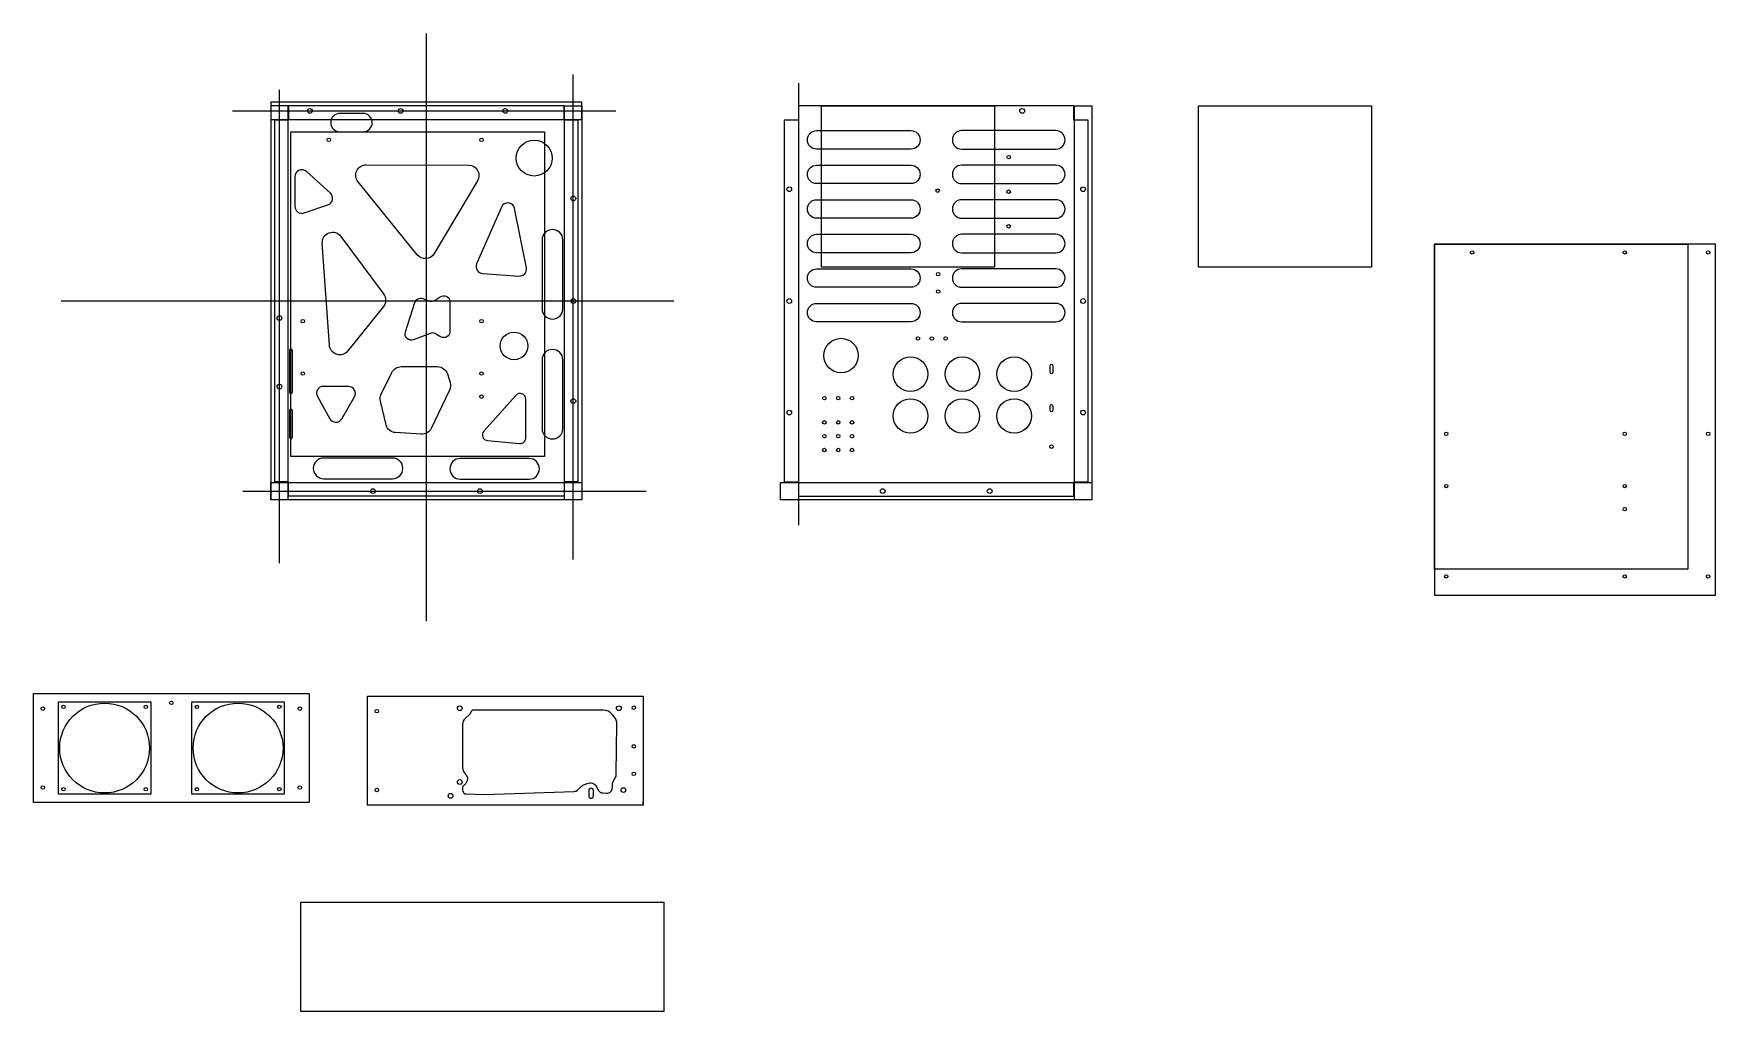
# Model space of a CAD drawing. Header units: millimetres. Extents: x 2640 to 4100, y 1120 to 1969.
import ezdxf

# ---------------------------------------------------------------- set-up
doc = ezdxf.new("R2010")
doc.units = ezdxf.units.MM
doc.layers.add('2层', color=10, linetype='Continuous')
doc.layers.add('标注线', color=130, linetype='Continuous')

msp = doc.modelspace()

# ---------------------------------------------------------------- linework, layer by layer
for p, q in [((2849.4, 1893.8), (2849.4, 1579.8)), ((3113, 1579.8), (3113, 1893.8)), ((3169.2, 1299.2), (3169.2, 1302.2))]:
    msp.add_line(p, q)
for points in [[(3113, 1893.8), (3100.7, 1893.8), (3100.7, 1906.1), (2861.7, 1906.1), (2861.7, 1893.8), (2849.4, 1893.8)], [(3113, 1579.8), (3100.7, 1579.8), (3100.7, 1567.5), (2861.7, 1567.5), (2861.7, 1579.8), (2849.4, 1579.8)]]:
    msp.add_lwpolyline(points)
for points in [[(2926.2, 1883.7, 1), (2926.2, 1899.7), (2906.2, 1899.7, 1), (2906.2, 1883.7)], [(3401.6, 1884.7, -1), (3401.6, 1868.7), (3319.8, 1868.7, -1), (3319.8, 1884.7)], [(3445.6, 1884.7, 1), (3445.6, 1868.7), (3527.4, 1868.7, 1), (3527.4, 1884.7)], [(2921.9, 1840.4, -0.632541), (2928.9, 1855), (3017.9, 1854.7, -0.580649), (3025.6, 1841.1), (2988, 1778, -0.521531), (2973.3, 1777)], [(3401.6, 1854.7, -1), (3401.6, 1838.7), (3319.8, 1838.7, -1), (3319.8, 1854.7)], [(3445.6, 1854.7, 1), (3445.6, 1838.7), (3527.4, 1838.7, 1), (3527.4, 1854.7)], [(2867.1, 1818.9, 0.513582), (2875.1, 1813.3), (2895.8, 1820.3, 0.573436), (2897.9, 1830.4), (2877.1, 1849.1, 0.649017), (2867.1, 1844.6)], [(3401.6, 1824.7, -1), (3401.6, 1808.7), (3319.8, 1808.7, -1), (3319.8, 1824.7)], [(3445.6, 1824.7, 1), (3445.6, 1808.7), (3527.4, 1808.7, 1), (3527.4, 1824.7)], [(3046.3, 1818.4), (3024.8, 1769, 0.518375), (3029.9, 1760.6), (3061.7, 1758.5, 0.494475), (3068, 1765.6), (3057.7, 1817.2, 0.734242)], [(2897, 1698.5), (2890.9, 1787, -0.74972), (2907.1, 1792.9), (2944.1, 1743, -0.340589), (2943.9, 1732), (2913.1, 1693.5, -0.682974)], [(3099.6, 1730.1), (3099.6, 1789.8, 1), (3081.6, 1789.8), (3081.6, 1730.1, 1)], [(3401.6, 1794.7, -1), (3401.6, 1778.7), (3319.8, 1778.7, -1), (3319.8, 1794.7)], [(3445.6, 1794.7, 1), (3445.6, 1778.7), (3527.4, 1778.7, 1), (3527.4, 1794.7)], [(3401.6, 1764.7, -1), (3401.6, 1748.7), (3319.8, 1748.7, -1), (3319.8, 1764.7)], [(3445.6, 1764.7, 1), (3445.6, 1748.7), (3527.4, 1748.7, 1), (3527.4, 1764.7)], [(2970.1, 1703.2, -0.629535), (2963, 1709.9), (2971.2, 1735.4, -0.421536), (2978.1, 1738.9), (2983.9, 1736.8, 0.234953), (2988.7, 1737.4), (2993.3, 1740.5, -0.598905), (3001.7, 1736), (3001.7, 1710.4, -0.576522), (2993.6, 1705.8), (2989, 1708.4, 0.225526), (2984.4, 1708.7)], [(3401.6, 1734.7, -1), (3401.6, 1718.7), (3319.8, 1718.7, -1), (3319.8, 1734.7)], [(3445.6, 1734.7, 1), (3445.6, 1718.7), (3527.4, 1718.7, 1), (3527.4, 1734.7)], [(2862.5, 1693.8), (2862.5, 1657.6, 1), (2864.9, 1657.6), (2864.9, 1693.8, 1)], [(3099.6, 1626), (3099.6, 1685.7, 1), (3081.6, 1685.7), (3081.6, 1626, 1)], [(2941.3, 1649.9, -0.175148), (2942, 1656), (2951.3, 1674.8, -0.285161), (2959.4, 1679.8), (2990.9, 1679.8, -0.326928), (2999.4, 1673.5), (3001.8, 1666, -0.190659), (3001.4, 1659.4), (2985.5, 1626.2, -0.305444), (2976.8, 1621.2), (2954.4, 1622.5, -0.33006), (2946.2, 1629.4)], [(3525.1, 1675.3), (3525.1, 1680.3, 1), (3522.1, 1680.3), (3522.1, 1675.3, 1)], [(2907.7, 1634.5), (2918.8, 1653.5, 0.576987), (2913.7, 1662.6), (2891.8, 1662.7, 0.575724), (2886.6, 1653.8), (2897.3, 1634.6, 0.579342)], [(3062, 1613.1, 0.440405), (3067.5, 1618.1), (3067.5, 1651.6, 0.688439), (3058.8, 1654.9), (3031, 1623.9, 0.617276), (3034.3, 1615.6)], [(2862.5, 1618.6, 1.030478), (2864.9, 1618.6), (2864.9, 1641.6, 1), (2862.5, 1641.6)], [(3525.1, 1642.3), (3525.1, 1645.3, 1), (3522.1, 1645.3), (3522.1, 1642.3, 1)], [(2951.8, 1600.5), (2892.1, 1600.5, 1), (2892.1, 1582.5), (2951.8, 1582.5, 1)], [(3070.3, 1600.1), (3010.6, 1600.1, 1), (3010.6, 1582.1), (3070.3, 1582.1, 1)], [(3109.5, 1311, 0.189839), (3112.7, 1312.4), (3115.6, 1315.3, -0.096463), (3117.1, 1316.4), (3120.7, 1317.9, -0.179813), (3125.3, 1318.1), (3125.8, 1317.9, -0.197854), (3128.5, 1315.6), (3129.9, 1312.9), (3130.3, 1312.2, 0.267987), (3134.3, 1309.7), (3137.6, 1309.5, 0.427544), (3142.6, 1314.3), (3142.6, 1317, -0.121857), (3143.1, 1319.2), (3145.1, 1322.9, 0.118897), (3146, 1326.4), (3146.5, 1369.5, 0.181999), (3144.2, 1375.7), (3143, 1377.2), (3142.1, 1378.2, 0.219585), (3134.9, 1381.6), (3022.3, 1381.6, 0.299942), (3019.7, 1379.8), (3019.3, 1379, -0.106364), (3018.2, 1377.4), (3015.1, 1374.6, 0.209751), (3012.6, 1369), (3012.6, 1331.8, 0.199545), (3014.8, 1326.4), (3014.9, 1326.3, -0.063441), (3015.3, 1325.7), (3016.5, 1323.8, -0.133886), (3016.8, 1322.3), (3016.8, 1322, -0.127153), (3016.3, 1319.7), (3015.3, 1318, -0.111968), (3013.9, 1316.4), (3013.7, 1316.3, 0.242575), (3012.5, 1313.9), (3012.5, 1312.1, 0.202957), (3013.4, 1310), (3013.8, 1309.6, 0.186888), (3015.7, 1308.8), (3031.4, 1308.4, 0.016349), (3031.6, 1308.4)], [(3126.2, 1307.2), (3126.2, 1311.7, 1), (3122.1, 1311.7), (3122.1, 1307.2, 1)]]:
    msp.add_lwpolyline(points, format="xyb", close=True)
for points in [[(3291.8, 1579.8), (3304.1, 1579.8), (3304.1, 1567.5), (3543.1, 1567.5), (3543.1, 1579.8), (3555.4, 1579.8), (3555.4, 1893.8), (3543.1, 1893.8), (3543.1, 1906.1), (3304.1, 1906.1), (3304.1, 1893.8), (3291.8, 1893.8)], [(3855.9, 1481.3), (4099.7, 1481.3), (4099.7, 1786.1), (3855.9, 1786.1)], [(4075.9, 1786.1), (4075.9, 1504.1), (3855.9, 1504.1), (3855.9, 1786.1)], [(2640.4, 1301.4), (2640.4, 1395.9), (2879.4, 1395.9), (2879.4, 1301.4)], [(2930.2, 1299.2), (2930.2, 1393.7), (3169.2, 1393.7), (3169.2, 1299.2)], [(2872.3, 1120.1), (2872.3, 1214.9), (3187.3, 1214.9), (3187.3, 1120.1)]]:
    msp.add_lwpolyline(points, close=True)
for centre, radius in [((2880.1, 1901.8), 2.05), ((2958.8, 1901.8), 2.05), ((3049.7, 1901.8), 2.05), ((3498.2, 1901.8), 2.05), ((2896.6, 1876.7), 1.5), ((3029, 1876.7), 1.5), ((3074.7, 1860.9), 15.6), ((3486.5, 1861.7), 1.52), ((3108.7, 1825.8), 2.05), ((3296.1, 1833.8), 2.05), ((3424.9, 1832.6), 1.52), ((3486.5, 1831.7), 1.52), ((3551.1, 1833.8), 2.05), ((3486.5, 1801.7), 1.52), ((3888.7, 1779), 1.5), ((4021.1, 1779), 1.5), ((4093.5, 1779), 1.5), ((3425.3, 1760.1), 1.52), ((3108.7, 1736.8), 2.05), ((3296.1, 1736.8), 2.05), ((3425.3, 1745.1), 1.52), ((3551.1, 1736.8), 2.05), ((2853.7, 1722), 2.05), ((2874, 1719.3), 1.5), ((3029, 1719.3), 1.5), ((3057.3, 1697.8), 12), ((3341, 1689.4), 15), ((3407.8, 1704.3), 1.52), ((3419.8, 1704.3), 1.52), ((3431.8, 1704.3), 1.52), ((3401.3, 1673.3), 15), ((3446.3, 1673.3), 15), ((3491.3, 1673.3), 15), ((2853.7, 1662.5), 2.05), ((2874, 1673.8), 1.5), ((3029, 1673.8), 1.5), ((3029, 1653.8), 1.5), ((3108.7, 1649.9), 2.05), ((3326.6, 1652.4), 1.52), ((3338.6, 1652.4), 1.52), ((3350.6, 1652.4), 1.52), ((3401.3, 1637), 15), ((3446.3, 1637), 15), ((3491.3, 1637), 15), ((3296.1, 1639.9), 2.05), ((3551.1, 1639.9), 2.05), ((3326.6, 1631.4), 1.52), ((3326.6, 1619.4), 1.52), ((3338.6, 1631.4), 1.52), ((3338.6, 1619.4), 1.52), ((3350.6, 1631.4), 1.52), ((3350.6, 1619.4), 1.52), ((3866.2, 1621.5), 1.5), ((4021.1, 1621.5), 1.5), ((4093.5, 1621.5), 1.5), ((3326.6, 1607.4), 1.52), ((3338.6, 1607.4), 1.52), ((3350.6, 1607.4), 1.52), ((3523.6, 1610.3), 1.52), ((3866.2, 1576.1), 1.5), ((4021.1, 1576.1), 1.5), ((2934.8, 1571.8), 2.05), ((3027.6, 1571.8), 2.05), ((3377.2, 1571.8), 2.05), ((3470, 1571.8), 2.05), ((4021.1, 1556.1), 1.5), ((3866.2, 1497.7), 1.5), ((4021.1, 1497.7), 1.5), ((4093.5, 1497.7), 1.5), ((2702, 1348.7), 39), ((2759.9, 1387.9), 1.55), ((2817.8, 1348.7), 39), ((2648.4, 1382.9), 1.52), ((2666.3, 1384.4), 1.5), ((2737.8, 1384.4), 1.5), ((2782.1, 1384.4), 1.5), ((2853.6, 1384.4), 1.5), ((2871.4, 1382.9), 1.52), ((2938.2, 1380.7), 1.52), ((3010.2, 1383.2), 2.05), ((3148.2, 1383.2), 2.05), ((3161.2, 1383.7), 1.52), ((3161.2, 1350.2), 1.52), ((2648.4, 1314.4), 1.52), ((2666.3, 1312.9), 1.5), ((2737.8, 1312.9), 1.5), ((2782.1, 1312.9), 1.5), ((2853.6, 1312.9), 1.5), ((2871.4, 1314.4), 1.52), ((2938.2, 1312.2), 1.52), ((3010.2, 1319.2), 2.05), ((3152.2, 1312.2), 2.05), ((3161.2, 1326.3), 1.52), ((3002.2, 1307.2), 2.05)]:
    msp.add_circle(centre, radius)
at = {"layer": '2层'}
msp.add_line((3304.1, 1925.9), (3304.1, 1542.2), dxfattribs=at)
for points in [[(3116.2, 1909.3), (2846.2, 1909.3), (2846.2, 1894.3), (3116.2, 1894.3)], [(3083.7, 1883.8), (3083.7, 1601.8), (2863.7, 1601.8), (2863.7, 1883.8)], [(3116.2, 1564.3), (2846.2, 1564.3), (2846.2, 1579.3), (3116.2, 1579.3)], [(3558.6, 1564.3), (3288.6, 1564.3), (3288.6, 1579.3), (3558.6, 1579.3)], [(2742, 1388.7), (2742, 1308.7), (2662, 1308.7), (2662, 1388.7), (2702, 1388.7)], [(2857.8, 1388.7), (2857.8, 1308.7), (2777.8, 1308.7), (2777.8, 1388.7), (2817.8, 1388.7)]]:
    msp.add_lwpolyline(points, close=True, dxfattribs=at)
for points in [[(2861.2, 1564.3), (2861.2, 1906.1), (2846.2, 1906.1), (2846.2, 1564.8)], [(3101.2, 1564.3), (3101.2, 1906.1), (3116.2, 1906.1), (3116.2, 1564.8)], [(3543.6, 1564.3), (3543.6, 1906.1), (3558.6, 1906.1), (3558.6, 1564.8)]]:
    msp.add_lwpolyline(points, dxfattribs=at)
at = {"layer": '标注线'}
for p, q in [((2981.2, 1458.7), (2981.2, 1968.9)), ((3108.7, 1512.3), (3108.7, 1933.5)), ((2853.7, 1509.2), (2853.7, 1920.1)), ((2813, 1901.8), (3145.6, 1901.8)), ((3195.9, 1736.8), (2664.3, 1736.8)), ((2822, 1571.8), (3171.8, 1571.8))]:
    msp.add_line(p, q, dxfattribs=at)
for points in [[(3324.1, 1766.1), (3324.1, 1906.1), (3474.1, 1906.1), (3474.1, 1766.1)], [(3801.3, 1766.2), (3651.3, 1766.2), (3651.3, 1906.2), (3801.3, 1906.2)]]:
    msp.add_lwpolyline(points, close=True, dxfattribs=at)

doc.saveas('drawing.dxf')
